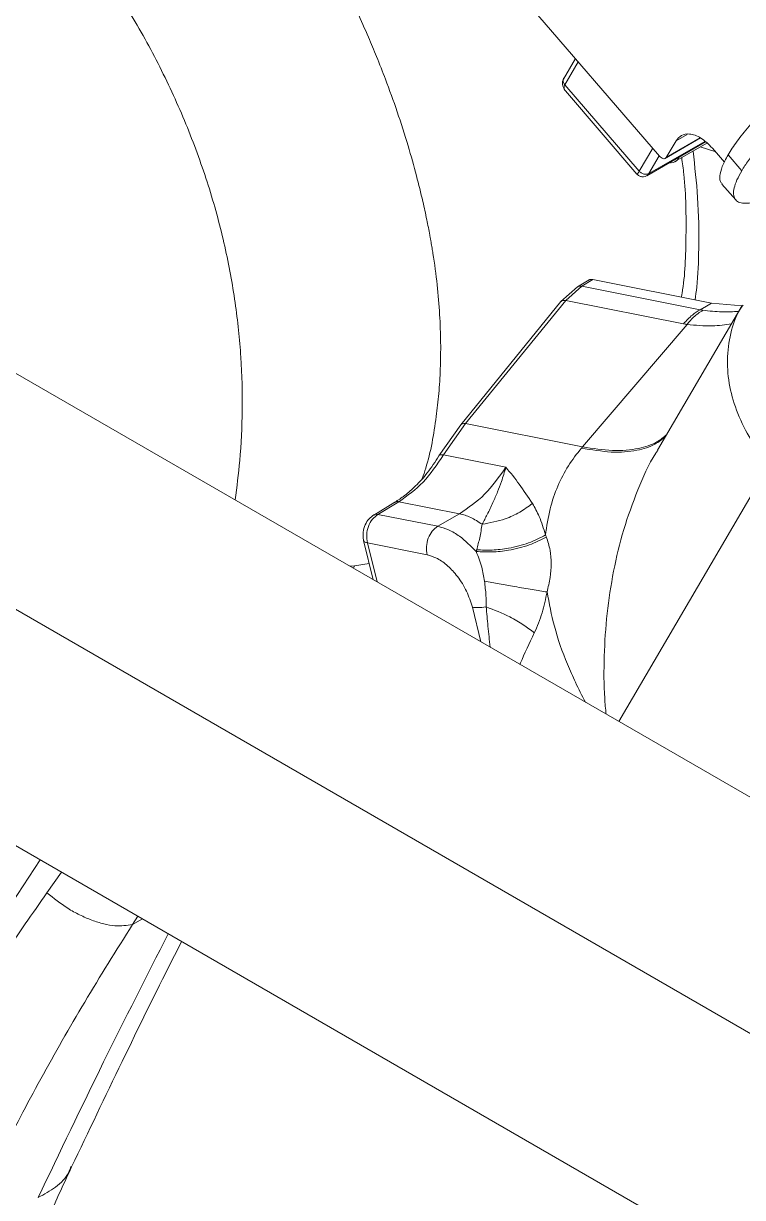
# Model space of a CAD drawing. Header units: millimetres. Extents: x 169 to 14583, y -399 to 10804.
# Drawn here: x 2201.5 to 2300.9, y 8235.1 to 8397.4 of the extents above; entities that cross this region are included whole.
import ezdxf

# ---------------------------------------------------------------- set-up
doc = ezdxf.new("R2010")
doc.units = ezdxf.units.MM
doc.header["$LTSCALE"] = 35

msp = doc.modelspace()

# ---------------------------------------------------------------- linework, layer by layer
at = {"color": 7, "linetype": 'Continuous', "lineweight": 18}
for p, q in [((2742.62, 8036.071), (1343.57, 8843.726)), ((2742.62, 8003.415), (1318.451, 8825.57)), ((2289.433, 8379.109), (2266.082, 8406.216)), ((2277.811, 8392.6), (2276.143, 8389.753)), ((2278.212, 8392.134), (2276.353, 8388.96)), ((2286.64, 8377.018), (2276.353, 8388.96)), ((2276.418, 8388.128), (2286.326, 8376.625)), ((2291.722, 8381.208), (2293.27, 8382.102)), ((2287.68, 8376.378), (2295.785, 8381.058)), ((2295.686, 8381.144), (2287.978, 8376.694)), ((2290.13, 8378.745), (2295.102, 8381.615)), ((2290.383, 8378.921), (2295.07, 8381.627)), ((2291.722, 8381.208), (2290.383, 8378.921)), ((2291.574, 8378.361), (2295.969, 8380.898)), ((2288.499, 8380.193), (2286.64, 8377.018)), ((2289.409, 8379.137), (2287.978, 8376.694)), ((2295.057, 8380.372), (2297.207, 8379.69)), ((2298.423, 8378.278), (2296.757, 8380.212)), ((2298.916, 8379.278), (2300.81, 8377.08)), ((2298.081, 8375.246), (2299.974, 8373.048)), ((2278.117, 8361.022), (2275.815, 8358.995)), ((2278.688, 8361.103), (2276.467, 8359.15)), ((2279.703, 8361.979), (2278.117, 8361.021)), ((2280.217, 8362.027), (2278.688, 8361.103)), ((2295.047, 8357.866), (2278.688, 8361.103)), ((2296.629, 8358.779), (2280.217, 8362.027)), ((2714.336, 7987.081), (2070.162, 8358.955)), ((2275.814, 8358.994), (2261.955, 8341.959)), ((2276.467, 8359.15), (2262.608, 8342.115)), ((2292.762, 8355.925), (2276.467, 8359.15)), ((2300.894, 8358.455), (2289.171, 8338.436)), ((2300.875, 8358.423), (2296.629, 8358.779)), ((2293.246, 8355.842), (2278.795, 8338.912)), ((2261.956, 8341.96), (2258.942, 8337.654)), ((2262.608, 8342.115), (2259.572, 8337.788)), ((2278.795, 8338.912), (2262.608, 8342.115)), ((2259.572, 8337.788), (2268.205, 8336.08)), ((2304.611, 8336.492), (2283.794, 8300.946)), ((2252.832, 8331.242), (2249.921, 8329.484)), ((2253.404, 8331.324), (2250.492, 8329.566)), ((2253.404, 8331.324), (2261.781, 8329.666)), ((2250.492, 8329.566), (2258.77, 8327.928)), ((2261.781, 8329.666), (2258.77, 8327.928)), ((2248.528, 8325.969), (2249.855, 8320.538)), ((2249.057, 8325.627), (2257.311, 8323.994)), ((2249.057, 8325.627), (2250.373, 8320.239)), ((2247.259, 8322.475), (2246.604, 8322.415)), ((2247.259, 8322.475), (2247.114, 8322.121)), ((2249.304, 8322.792), (2247.259, 8322.475)), ((2263.559, 8316.741), (2264.729, 8311.952)), ((2199.093, 8274.621), (2203.802, 8281.807)), ((2206.76, 8280.098), (2204.729, 8277.255)), ((2217.311, 8274.008), (2216.558, 8272.861)), ((2216.558, 8272.861), (2217.928, 8273.651))]:
    msp.add_line(p, q, dxfattribs=at)
at = {"color": 7, "linetype": 'Continuous', "lineweight": 18, "flags": 128}
msp.add_lwpolyline([(2295.047, 8357.866), (2295.933, 8358.378), (2296.629, 8358.779)], dxfattribs=at)
at = {"color": 7, "linetype": 'Continuous', "lineweight": 18}
for points, knots in [([(2131.354, 8410.092), (2132.004, 8412.036), (2133.298, 8415.909), (2135.668, 8421.269), (2138.41, 8426.169), (2141.613, 8430.483), (2145.299, 8434.122), (2149.494, 8436.974), (2154.2, 8438.918), (2159.388, 8439.845), (2164.968, 8439.745), (2170.849, 8438.619), (2176.933, 8436.485), (2183.12, 8433.379), (2189.308, 8429.351), (2195.394, 8424.469), (2201.277, 8418.814), (2206.861, 8412.478), (2212.053, 8405.567), (2216.767, 8398.195), (2220.925, 8390.484), (2224.459, 8382.56), (2227.309, 8374.556), (2229.431, 8366.603), (2230.858, 8358.811), (2231.64, 8351.246), (2231.817, 8343.958), (2231.522, 8337.376), (2230.991, 8333.365), (2230.753, 8331.566)], [0, 0, 0, 0, 0.0380758, 0.0758387, 0.1133571, 0.1507059, 0.1879538, 0.2251537, 0.2623382, 0.2995203, 0.3367025, 0.3738847, 0.4110669, 0.448249, 0.4854312, 0.5226134, 0.5597956, 0.5969778, 0.6341599, 0.6713421, 0.7085243, 0.7457065, 0.7828886, 0.8200745, 0.8572791, 0.8945372, 0.9319019, 0.9694404, 1, 1, 1, 1]), ([(2239.751, 8413.87), (2240.852, 8411.996), (2242.903, 8408.506), (2245.498, 8403.522), (2247.539, 8399.283), (2249.084, 8395.816), (2250.38, 8392.723), (2251.732, 8389.288), (2253.217, 8385.165), (2254.644, 8380.704), (2255.807, 8376.566), (2256.645, 8373.162), (2257.241, 8370.431), (2257.575, 8368.722), (2257.761, 8367.7), (2257.843, 8367.239), (2257.918, 8366.805), (2257.986, 8366.399), (2258.048, 8366.02), (2258.319, 8364.316), (2258.713, 8361.356), (2259.062, 8357.24), (2259.204, 8353.363), (2259.157, 8349.726), (2258.949, 8346.321), (2258.405, 8341.686), (2257.743, 8337.707), (2256.792, 8334.998), (2256.627, 8334.528)], [0, 0, 0, 0, 0.0713665, 0.1329481, 0.1847434, 0.2267509, 0.2589697, 0.2966208, 0.3506403, 0.4072972, 0.4571012, 0.5000516, 0.5308338, 0.5567794, 0.5627755, 0.5684399, 0.5737724, 0.5787732, 0.5834422, 0.5877794, 0.6417585, 0.6935139, 0.7430488, 0.7903666, 0.8354715, 0.8783683, 0.9788833, 1, 1, 1, 1]), ([(2298.916, 8379.278), (2299.302, 8379.888), (2300.078, 8381.114), (2301.777, 8383.217), (2303.765, 8385.404), (2306.026, 8387.615), (2308.459, 8389.763), (2310.983, 8391.769), (2313.491, 8393.564), (2315.88, 8395.057), (2318.065, 8396.204), (2319.963, 8396.954), (2321.503, 8397.291), (2322.571, 8397.239), (2322.899, 8396.889), (2323.04, 8396.74)], [0, 0, 0, 0, 0.078075, 0.1569385, 0.2357853, 0.3138806, 0.3919506, 0.4708208, 0.549666, 0.6277622, 0.7058321, 0.7847023, 0.8635475, 0.9416437, 1, 1, 1, 1]), ([(2324.35, 8394.922), (2324.228, 8394.966), (2323.88, 8395.092), (2323.017, 8395.02), (2321.808, 8394.728), (2320.372, 8394.176), (2318.76, 8393.391), (2317.007, 8392.389), (2315.152, 8391.194), (2313.233, 8389.83), (2311.296, 8388.328), (2309.39, 8386.727), (2307.554, 8385.06), (2305.826, 8383.362), (2304.249, 8381.674), (2302.866, 8380.04), (2301.681, 8378.48), (2301.1, 8377.548), (2300.81, 8377.08)], [0, 0, 0, 0, 0.0348703, 0.099052, 0.1632205, 0.227737, 0.2922632, 0.3564482, 0.4206327, 0.4851582, 0.5496843, 0.6138694, 0.6780539, 0.7425794, 0.8071059, 0.8712917, 0.9354764, 1, 1, 1, 1]), ([(2276.146, 8389.761), (2276.096, 8389.64), (2275.993, 8389.393), (2276.015, 8388.984), (2276.107, 8388.663), (2276.226, 8388.497), (2276.252, 8388.461)], [0, 0, 0, 0, 0.28898851, 0.59584684, 0.91245755, 1, 1, 1, 1]), ([(2276.353, 8388.96), (2276.283, 8389.058), (2276.176, 8389.208), (2276.118, 8389.429), (2276.106, 8389.598), (2276.132, 8389.702), (2276.144, 8389.752)], [0, 0, 0, 0, 0.381956, 0.5875673, 0.7975398, 1, 1, 1, 1]), ([(2276.144, 8389.752), (2276.145, 8389.754), (2276.155, 8389.809), (2276.184, 8389.876), (2276.236, 8389.921), (2276.249, 8389.932)], [0, 0, 0, 0, 0.0272883, 0.774359, 1, 1, 1, 1]), ([(2276.353, 8388.96), (2276.314, 8388.879), (2276.235, 8388.713), (2276.236, 8388.469), (2276.297, 8388.271), (2276.393, 8388.17), (2276.426, 8388.135)], [0, 0, 0, 0, 0.2720837, 0.5540841, 0.8488535, 1, 1, 1, 1]), ([(2296.757, 8380.212), (2296.235, 8380.727), (2295.189, 8381.758), (2293.637, 8382.261), (2292.424, 8382.071), (2291.956, 8381.496), (2291.722, 8381.208)], [0, 0, 0, 0, 0.279619, 0.5592379, 0.7796189, 1, 1, 1, 1]), ([(2290.383, 8378.921), (2290.324, 8378.855), (2290.206, 8378.723), (2289.933, 8378.74), (2289.662, 8378.874), (2289.509, 8379.031), (2289.433, 8379.109)], [0, 0, 0, 0, 0.2796189, 0.5592379, 0.779619, 1, 1, 1, 1]), ([(2292.1, 8378.93), (2292.059, 8378.833), (2291.865, 8378.375), (2291.371, 8378.14), (2290.911, 8378.194), (2290.839, 8378.202)], [0, 0, 0, 0, 0.184453, 0.87236826, 1, 1, 1, 1]), ([(2292.511, 8378.902), (2292.615, 8378.131), (2293.122, 8374.388), (2293.137, 8368.092), (2292.995, 8362.403), (2292.499, 8359.778), (2292.466, 8359.603)], [0, 0, 0, 0, 0.1114078, 0.5410319, 0.969452, 1, 1, 1, 1]), ([(2294.075, 8379.805), (2294.32, 8377.65), (2294.845, 8373.025), (2294.92, 8366.78), (2294.745, 8362.082), (2294.445, 8359.812), (2294.368, 8359.227)], [0, 0, 0, 0, 0.2976213, 0.6387007, 0.906794, 1, 1, 1, 1]), ([(2298.127, 8375.286), (2298.069, 8375.327), (2297.777, 8375.531), (2297.751, 8376.323), (2298.008, 8377.585), (2298.615, 8378.715), (2298.916, 8379.278)], [0, 0, 0, 0, 0.0771557, 0.38573, 0.6943122, 1, 1, 1, 1]), ([(2286.32, 8376.632), (2286.414, 8376.541), (2286.609, 8376.352), (2287.012, 8376.225), (2287.441, 8376.247), (2287.689, 8376.39), (2287.809, 8376.46)], [0, 0, 0, 0, 0.2364813, 0.4945429, 0.7555889, 1, 1, 1, 1]), ([(2286.64, 8377.018), (2286.586, 8376.929), (2286.478, 8376.75), (2286.379, 8376.634), (2286.33, 8376.597), (2286.327, 8376.625), (2286.327, 8376.626)], [0, 0, 0, 0, 0.3320665, 0.6627362, 0.9913481, 1, 1, 1, 1]), ([(2287.978, 8376.694), (2287.881, 8376.652), (2287.731, 8376.588), (2287.488, 8376.585), (2287.293, 8376.614), (2287.101, 8376.679), (2286.866, 8376.798), (2286.729, 8376.932), (2286.64, 8377.018)], [0, 0, 0, 0, 0.2394628, 0.36836838, 0.50000817, 0.63164658, 0.76054835, 1, 1, 1, 1]), ([(2287.978, 8376.694), (2287.93, 8376.618), (2287.849, 8376.492), (2287.76, 8376.437), (2287.724, 8376.415)], [0, 0, 0, 0, 0.6000073, 1, 1, 1, 1]), ([(2300.81, 8377.08), (2300.57, 8376.642), (2300.092, 8375.768), (2299.728, 8374.683), (2299.633, 8373.792), (2299.836, 8373.132), (2300.318, 8372.707), (2301.102, 8372.564), (2301.739, 8372.565), (2302.171, 8372.683), (2302.184, 8372.687)], [0, 0, 0, 0, 0.1426817, 0.2845325, 0.4263542, 0.5689453, 0.7115574, 0.8534157, 0.995273, 1, 1, 1, 1]), ([(2278.688, 8361.103), (2278.482, 8361.132), (2278.259, 8361.163), (2278.135, 8361.021), (2278.126, 8361.01)], [0, 0, 0, 0, 0.9270135, 1, 1, 1, 1]), ([(2280.217, 8362.027), (2280.119, 8362.036), (2279.925, 8362.054), (2279.735, 8362.024), (2279.67, 8361.959), (2279.668, 8361.956)], [0, 0, 0, 0, 0.4939195, 0.9806568, 1, 1, 1, 1]), ([(2275.822, 8358.987), (2275.893, 8359.053), (2276.036, 8359.185), (2276.322, 8359.162), (2276.467, 8359.15)], [0, 0, 0, 0, 0.4952576, 1, 1, 1, 1]), ([(2292.762, 8355.925), (2293.161, 8356.355), (2293.874, 8357.122), (2294.689, 8357.639), (2295.047, 8357.866)], [0, 0, 0, 0, 0.5598498, 1, 1, 1, 1]), ([(2295.437, 8357.8), (2294.999, 8357.501), (2294.218, 8356.967), (2293.543, 8356.185), (2293.246, 8355.842)], [0, 0, 0, 0, 0.56, 1, 1, 1, 1]), ([(2295.437, 8357.8), (2295.363, 8357.811), (2295.231, 8357.831), (2295.103, 8357.856), (2295.047, 8357.866)], [0, 0, 0, 0, 0.5600349, 1, 1, 1, 1]), ([(2300.411, 8357.632), (2299.633, 8357.586), (2298.053, 8357.494), (2296.318, 8357.697), (2295.437, 8357.8)], [0, 0, 0, 0, 0.4924049, 1, 1, 1, 1]), ([(2304.611, 8336.492), (2303.733, 8337.608), (2301.978, 8339.84), (2300.168, 8343.498), (2299.051, 8347.225), (2298.69, 8350.995), (2299.213, 8354.613), (2300.019, 8357.171), (2300.86, 8358.312), (2300.987, 8358.484)], [0, 0, 0, 0, 0.1592213, 0.3184426, 0.477664, 0.6368853, 0.8036654, 0.9704455, 1, 1, 1, 1]), ([(2293.246, 8355.842), (2293.155, 8355.856), (2292.991, 8355.881), (2292.832, 8355.912), (2292.762, 8355.925)], [0, 0, 0, 0, 0.5600869, 1, 1, 1, 1]), ([(2299.418, 8355.934), (2298.538, 8355.798), (2296.605, 8355.496), (2294.431, 8355.72), (2293.246, 8355.842)], [0, 0, 0, 0, 0.4547813, 1, 1, 1, 1]), ([(2261.963, 8341.952), (2262.03, 8342.015), (2262.171, 8342.148), (2262.457, 8342.126), (2262.608, 8342.115)], [0, 0, 0, 0, 0.4723538, 1, 1, 1, 1]), ([(2290.315, 8340.391), (2289.837, 8339.991), (2288.762, 8339.091), (2286.245, 8338.314), (2282.903, 8338.024), (2280.054, 8338.499), (2278.642, 8338.734)], [0, 0, 0, 0, 0.1939928, 0.4363287, 0.7206514, 1, 1, 1, 1]), ([(2290.444, 8340.61), (2290.004, 8340.242), (2288.954, 8339.362), (2286.464, 8338.575), (2283.088, 8338.24), (2280.218, 8338.689), (2278.795, 8338.912)], [0, 0, 0, 0, 0.1776751, 0.4249173, 0.714996, 1, 1, 1, 1]), ([(2278.642, 8338.734), (2278.011, 8337.934), (2276.723, 8336.302), (2275.288, 8333.458), (2274.184, 8330.259), (2273.847, 8327.935), (2273.672, 8326.725)], [0, 0, 0, 0, 0.2300471, 0.4692796, 0.7236206, 1, 1, 1, 1]), ([(2278.642, 8338.734), (2278.67, 8338.767), (2278.721, 8338.827), (2278.772, 8338.886), (2278.795, 8338.912)], [0, 0, 0, 0, 0.5599999, 1, 1, 1, 1]), ([(2282.052, 8301.952), (2281.981, 8302.68), (2281.73, 8305.277), (2281.742, 8309.928), (2282.114, 8315.807), (2283.003, 8321.677), (2284.376, 8327.432), (2286.36, 8332.888), (2287.961, 8336.594), (2289.108, 8338.289), (2289.196, 8338.419)], [0, 0, 0, 0, 0.0627884, 0.224072, 0.3837388, 0.5409204, 0.6946695, 0.8439987, 0.9879687, 1, 1, 1, 1]), ([(2258.942, 8337.655), (2258.418, 8336.848), (2257.426, 8335.323), (2255.797, 8333.535), (2254.278, 8332.186), (2253.29, 8331.541), (2252.832, 8331.242)], [0, 0, 0, 0, 0.298131, 0.5639769, 0.7978329, 1, 1, 1, 1]), ([(2259.572, 8337.788), (2258.673, 8336.455), (2256.876, 8333.788), (2254.561, 8332.145), (2253.404, 8331.324)], [0, 0, 0, 0, 0.5000131, 1, 1, 1, 1]), ([(2258.95, 8337.658), (2258.95, 8337.661), (2258.948, 8337.755), (2259.164, 8337.814), (2259.439, 8337.797), (2259.572, 8337.788)], [0, 0, 0, 0, 0.0150254, 0.5261494, 1, 1, 1, 1]), ([(2268.205, 8336.08), (2268.007, 8335.421), (2267.653, 8334.248), (2267.035, 8332.633), (2266.375, 8331.1), (2265.652, 8329.606), (2265.145, 8328.648), (2264.908, 8328.2)], [0, 0, 0, 0, 0.22061072, 0.39320243, 0.58234417, 0.80432527, 1, 1, 1, 1]), ([(2271.878, 8331.074), (2271.275, 8331.977), (2270.086, 8333.76), (2268.827, 8335.313), (2268.205, 8336.08)], [0, 0, 0, 0, 0.5067231, 1, 1, 1, 1]), ([(2252.848, 8331.217), (2252.889, 8331.25), (2253.035, 8331.365), (2253.25, 8331.341), (2253.404, 8331.324)], [0, 0, 0, 0, 0.2822313, 1, 1, 1, 1]), ([(2271.878, 8331.074), (2271.302, 8330.658), (2270.148, 8329.825), (2267.78, 8328.725), (2265.989, 8328.398), (2264.908, 8328.2)], [0, 0, 0, 0, 0.2830837, 0.5674959, 1, 1, 1, 1]), ([(2273.672, 8326.725), (2273.402, 8327.608), (2272.913, 8329.207), (2272.198, 8330.497), (2271.878, 8331.074)], [0, 0, 0, 0, 0.5524313, 1, 1, 1, 1]), ([(2249.946, 8329.498), (2249.712, 8329.331), (2249.223, 8328.982), (2248.695, 8328.139), (2248.455, 8327.276), (2248.424, 8326.526), (2248.493, 8326.157), (2248.528, 8325.968)], [0, 0, 0, 0, 0.2185028, 0.4559746, 0.7145313, 0.8536936, 1, 1, 1, 1]), ([(2250.492, 8329.566), (2250.226, 8329.364), (2249.694, 8328.961), (2249.152, 8327.929), (2248.886, 8326.749), (2249, 8326.001), (2249.057, 8325.627)], [0, 0, 0, 0, 0.25, 0.5, 0.75, 1, 1, 1, 1]), ([(2249.934, 8329.467), (2249.953, 8329.486), (2250.088, 8329.615), (2250.305, 8329.589), (2250.492, 8329.566)], [0, 0, 0, 0, 0.1415044, 1, 1, 1, 1]), ([(2258.77, 8327.928), (2259.265, 8327.79), (2260.253, 8327.513), (2262.101, 8326.437), (2263.336, 8325.191), (2264.09, 8324.431)], [0, 0, 0, 0, 0.2803541, 0.5607081, 1, 1, 1, 1]), ([(2264.908, 8328.2), (2264.814, 8327.585), (2264.642, 8326.469), (2264.307, 8325.226), (2264.156, 8324.668)], [0, 0, 0, 0, 0.5506566, 1, 1, 1, 1]), ([(2249.057, 8325.627), (2248.898, 8325.671), (2248.621, 8325.748), (2248.575, 8325.908), (2248.555, 8325.976)], [0, 0, 0, 0, 0.5730679, 1, 1, 1, 1]), ([(2273.791, 8326.439), (2273.023, 8326.049), (2271.461, 8325.256), (2268.801, 8324.602), (2266.282, 8324.318), (2264.812, 8324.394), (2264.09, 8324.431)], [0, 0, 0, 0, 0.2761534, 0.5615147, 0.7845629, 1, 1, 1, 1]), ([(2273.672, 8326.725), (2272.915, 8326.335), (2271.377, 8325.541), (2268.773, 8324.878), (2266.308, 8324.577), (2264.865, 8324.638), (2264.156, 8324.668)], [0, 0, 0, 0, 0.2764694, 0.5616594, 0.7845244, 1, 1, 1, 1]), ([(2273.791, 8326.439), (2273.769, 8326.493), (2273.73, 8326.589), (2273.689, 8326.683), (2273.672, 8326.725)], [0, 0, 0, 0, 0.5592093, 1, 1, 1, 1]), ([(2273.892, 8318.843), (2274.049, 8319.509), (2274.356, 8320.809), (2274.488, 8322.795), (2274.352, 8324.737), (2273.986, 8325.848), (2273.791, 8326.439)], [0, 0, 0, 0, 0.2411078, 0.4704752, 0.7185763, 1, 1, 1, 1]), ([(2257.311, 8323.994), (2257.783, 8323.848), (2258.728, 8323.556), (2260.192, 8322.482), (2261.606, 8320.951), (2262.856, 8318.955), (2263.324, 8317.479), (2263.559, 8316.741)], [0, 0, 0, 0, 0.18675329, 0.37359523, 0.56032248, 0.7801874, 1, 1, 1, 1]), ([(2264.156, 8324.668), (2264.144, 8324.624), (2264.122, 8324.545), (2264.1, 8324.466), (2264.09, 8324.431)], [0, 0, 0, 0, 0.5593397, 1, 1, 1, 1]), ([(2264.09, 8324.431), (2264.369, 8323.725), (2264.875, 8322.447), (2265.125, 8320.988), (2265.236, 8320.334)], [0, 0, 0, 0, 0.5518455, 1, 1, 1, 1]), ([(2273.892, 8318.843), (2273.24, 8318.947), (2271.916, 8319.159), (2269.583, 8319.558), (2267.309, 8319.958), (2265.921, 8320.21), (2265.236, 8320.334)], [0, 0, 0, 0, 0.2763696, 0.5608841, 0.7836304, 1, 1, 1, 1]), ([(2265.236, 8320.334), (2265.318, 8319.67), (2265.468, 8318.456), (2265.467, 8317.311), (2265.466, 8316.791)], [0, 0, 0, 0, 0.5465877, 1, 1, 1, 1]), ([(2272.129, 8313.173), (2272.517, 8314.08), (2273.266, 8315.83), (2273.688, 8317.863), (2273.892, 8318.843)], [0, 0, 0, 0, 0.518441, 1, 1, 1, 1]), ([(2279.225, 8303.583), (2279.219, 8303.593), (2278.7, 8304.496), (2277.845, 8306.248), (2276.296, 8309.723), (2274.825, 8313.891), (2274.19, 8317.264), (2273.892, 8318.843)], [0, 0, 0, 0, 0.0020759, 0.1880268, 0.3537756, 0.6976388, 1, 1, 1, 1]), ([(2265.466, 8316.791), (2265.063, 8316.736), (2264.342, 8316.636), (2263.798, 8316.709), (2263.559, 8316.741)], [0, 0, 0, 0, 0.55932771, 1, 1, 1, 1]), ([(2272.129, 8313.173), (2271.643, 8313.556), (2270.661, 8314.329), (2268.431, 8315.63), (2266.586, 8316.353), (2265.466, 8316.791)], [0, 0, 0, 0, 0.2778945, 0.5616266, 1, 1, 1, 1]), ([(2265.466, 8316.791), (2265.547, 8315.899), (2265.718, 8314.026), (2265.915, 8312.176), (2266.019, 8311.207)], [0, 0, 0, 0, 0.4763002, 1, 1, 1, 1]), ([(2270.134, 8308.831), (2270.161, 8308.896), (2270.728, 8310.253), (2271.445, 8311.749), (2272.129, 8313.173)], [0, 0, 0, 0, 0.04734728, 1, 1, 1, 1]), ([(2204.729, 8277.255), (2202.724, 8274.375), (2198.711, 8268.614), (2193.043, 8260.515), (2187.622, 8252.86), (2182.695, 8246.028), (2177.455, 8238.917), (2172.776, 8232.776), (2168.515, 8227.208), (2165.211, 8222.833), (2162.248, 8218.808), (2159.971, 8215.597), (2158.314, 8213.181), (2157.156, 8211.449), (2156.112, 8209.846), (2155.164, 8208.353), (2154.185, 8206.768), (2153.029, 8204.834), (2151.884, 8202.829), (2150.885, 8200.988), (2150.065, 8199.414), (2149.154, 8197.598), (2148.091, 8195.34), (2147.186, 8193.254), (2146.529, 8191.631), (2146.05, 8190.408), (2145.583, 8189.191), (2145.13, 8188.004), (2144.638, 8186.704), (2144.072, 8185.192), (2143.424, 8183.438), (2141.243, 8177.439), (2137.818, 8167.396), (2135.2, 8158.122), (2133.906, 8153.535)], [0, 0, 0, 0, 0.0659532, 0.1319467, 0.1891048, 0.247839, 0.297739, 0.365543, 0.4047764, 0.4424273, 0.4798394, 0.5099107, 0.5258578, 0.5422017, 0.5543878, 0.5667995, 0.5801281, 0.5943754, 0.6152598, 0.629864, 0.6395323, 0.6535366, 0.6737043, 0.6933386, 0.7024856, 0.7113578, 0.7215511, 0.730539, 0.7387732, 0.7515995, 0.765532, 0.7794287, 0.8908928, 1, 1, 1, 1]), ([(2204.729, 8277.255), (2205.662, 8276.503), (2207.09, 8275.351), (2209.255, 8274.168), (2210.943, 8273.433), (2212.588, 8272.931), (2214.602, 8272.563), (2215.785, 8272.743), (2216.558, 8272.861)], [0, 0, 0, 0, 0.2417052, 0.3700265, 0.5004865, 0.6308773, 0.7589979, 1, 1, 1, 1]), ([(2216.558, 8272.861), (2214.318, 8269.282), (2209.841, 8262.129), (2203.788, 8251.513), (2198.309, 8241.05), (2193.527, 8230.812), (2189.452, 8220.843), (2185.185, 8209.377), (2180.687, 8196.309), (2174.651, 8180.878), (2169.237, 8165.546), (2166.404, 8155.549), (2164.988, 8150.55)], [0, 0, 0, 0, 0.0841897, 0.1682612, 0.252145, 0.335751, 0.4190325, 0.5020764, 0.626493, 0.7509846, 0.8754954, 1, 1, 1, 1]), ([(2221.491, 8271.594), (2218.497, 8265.703), (2212.381, 8253.67), (2206.514, 8241.391), (2203.52, 8235.123)], [0, 0, 0, 0, 0.4895589, 1, 1, 1, 1]), ([(2208.14, 8239.358), (2210.464, 8244.225), (2215.041, 8253.813), (2220.131, 8264.181), (2222.913, 8269.661), (2223.35, 8270.521)], [0, 0, 0, 0, 0.4649732, 0.9160188, 1, 1, 1, 1]), ([(2194.215, 8203.515), (2194.433, 8204.239), (2194.93, 8205.889), (2195.822, 8208.698), (2196.971, 8212.145), (2198.421, 8216.249), (2200.213, 8221.026), (2202.404, 8226.493), (2205.034, 8232.664), (2207.071, 8237.054), (2208.141, 8239.359)], [0, 0, 0, 0, 0.0633261, 0.1442154, 0.2426887, 0.3587723, 0.4925017, 0.6439165, 0.8130652, 1, 1, 1, 1]), ([(2203.52, 8235.123), (2204.352, 8235.574), (2206.071, 8236.506), (2207.563, 8238.023), (2207.949, 8239.135), (2208.041, 8239.4)], [0, 0, 0, 0, 0.4171503, 0.8610045, 1, 1, 1, 1])]:
    msp.add_open_spline(points, degree=3, knots=knots, dxfattribs=at)
for points in [[(2268.205, 8336.08), (2267.266, 8334.754), (2265.388, 8332.104), (2262.984, 8330.479), (2261.781, 8329.666)], [(2261.781, 8329.666), (2262.294, 8329.528), (2263.32, 8329.252), (2264.379, 8328.551), (2264.908, 8328.2)], [(2258.77, 8327.928), (2258.502, 8327.727), (2257.966, 8327.324), (2257.418, 8326.293), (2257.146, 8325.114), (2257.256, 8324.367), (2257.311, 8323.994)]]:
    msp.add_open_spline(points, degree=3, dxfattribs=at)

doc.saveas('drawing.dxf')
